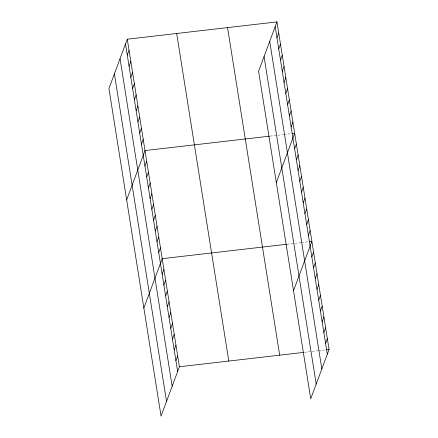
<?xml version="1.0" encoding="UTF-8"?>
<svg xmlns="http://www.w3.org/2000/svg" width="438" height="438" viewBox="0 0 438 438"><rect width="100%" height="100%" fill="white"/><g stroke="black" fill="none" stroke-linecap="round" stroke-linejoin="round"><path stroke-width="0.33" stroke-dasharray="2.19 1.64" d="M269.972 136.125L277.123 135.298M277.769 135.227L283.621 134.548M284.267 134.471L291.418 133.645M287.175 244.223L300.824 242.647M301.47 242.57L307.969 241.82M304.377 352.316L311.522 351.49M312.174 351.418L318.021 350.739M318.672 350.668L325.823 349.842"/><path stroke-width="0.66" d="M127.277 39.201L108.931 88.536L161.053 416.1L179.405 366.765L127.277 39.201L276.947 21.9L329.069 349.464L310.723 398.799L258.595 71.235L276.947 21.9M127.283 55.084L129.051 50.337M129.057 66.22L130.82 61.473M130.831 77.356L132.594 72.609M132.599 88.492L134.367 83.746M134.373 99.634L136.141 94.882M136.147 110.77L137.91 106.023M137.921 121.906L139.684 117.16M139.689 133.042L141.458 128.296M141.463 144.179L143.226 139.432M126.653 199.909L145 150.568L269.321 136.202M144.956 166.128L146.719 161.381M146.675 176.936L148.438 172.189M148.394 187.749L150.163 182.996M150.114 198.556L151.882 193.81M151.838 209.364L153.601 204.617M153.557 220.177L155.32 215.43M155.276 230.985L157.039 226.238M156.996 241.792L158.764 237.046M158.715 252.606L160.483 247.859M143.856 308.002L162.202 258.666L286.523 244.294M162.159 274.221L163.921 269.474M163.878 285.034L165.641 280.287M165.597 295.842L167.365 291.095M167.316 306.655L169.084 301.902M169.035 317.462L170.804 312.716M276.953 37.783L278.716 33.036M170.76 328.27L172.523 323.523M278.721 48.919L280.49 44.172M172.479 339.083L174.242 334.331M280.495 60.061L282.264 55.314M174.198 349.891L175.961 345.144M282.269 71.197L284.032 66.45M175.917 360.698L177.686 355.952M284.043 82.333L285.806 77.586M285.811 93.469L287.58 88.722M287.585 104.605L289.348 99.859M289.359 115.747L291.122 110.995M291.128 126.883L292.896 122.136M276.318 182.608L294.67 133.272L292.069 133.574M294.621 148.827L296.389 144.08M296.34 159.64L298.108 154.893M298.064 170.448L299.827 165.701M299.784 181.255L301.547 176.509M301.503 192.068L303.271 187.322M303.222 202.876L304.99 198.129M304.941 213.684L306.709 208.937M306.666 224.497L308.429 219.75M308.385 235.305L310.148 230.558M293.52 290.706L311.867 241.365L309.272 241.666M311.823 256.925L313.592 252.179M313.542 267.733L315.311 262.986M315.267 278.546L317.03 273.799M316.986 289.354L318.749 284.607M318.705 300.161L320.468 295.415M320.424 310.975L322.193 306.228M322.144 321.782L323.912 317.035M323.863 332.59L325.631 327.843M325.587 343.403L327.35 338.656M179.405 366.765L303.726 352.393M326.469 349.765L329.069 349.464M275.179 26.647L327.306 354.211M269.709 41.364L321.831 368.927M264.07 56.524L316.192 384.088M227.557 27.61L279.679 355.174M176.667 33.491L228.795 361.054M125.514 43.948L177.636 371.512M120.039 58.659L172.167 386.223M114.4 73.819L166.528 401.383"/></g></svg>
